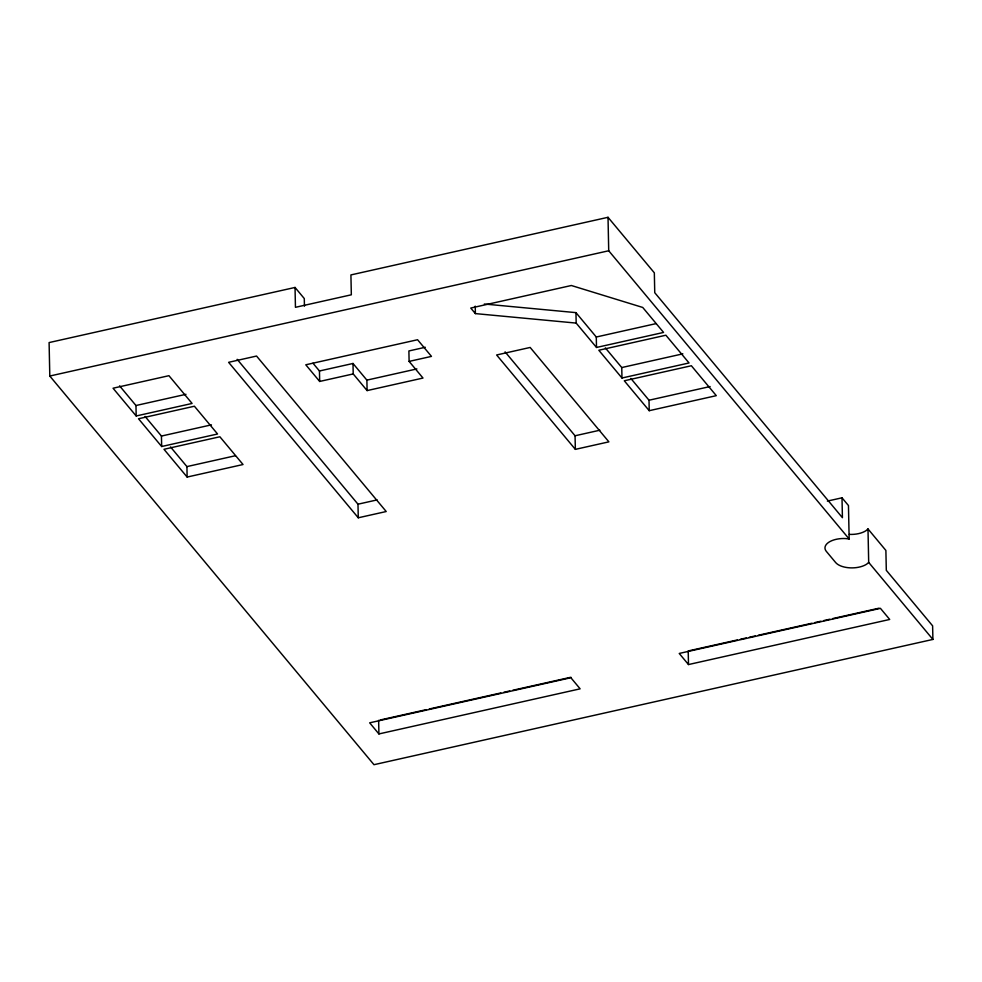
<?xml version="1.0" encoding="UTF-8"?>
<svg xmlns="http://www.w3.org/2000/svg" width="982" height="982" viewBox="0 0 982 982"><rect width="100%" height="100%" fill="white"/><g stroke="black" fill="none" stroke-linecap="round" stroke-linejoin="round"><path stroke-width="1.47" d="M304.445 306.2L304.285 298.553L295.03 287.456L49.1 342.571L49.8 376.032L373.982 764.696L932.9 639.429L932.618 625.841L886.304 570.321L885.887 550.448L867.99 528.942L866.087 530.624A18.155 9.133 -1.2 0 1 849.32 534.38M867.99 528.942L868.689 562.404L866.787 564.085A18.155 9.133 -1.2 0 1 835.621 562.514L826.353 551.405A18.155 9.133 -1.2 0 1 845.49 538.553L849.16 538.995L848.46 505.534L842.004 497.813L827.372 501.09M842.004 497.813L842.421 517.686L654.749 292.697L654.331 272.824L608.018 217.304L350.918 274.923L351.335 294.796L295.447 307.317L295.03 287.456M49.8 376.032L608.717 250.766L849.16 538.995M119.571 385.852L135.97 405.517L185.979 394.31M312.976 363.217L319.457 370.987L352.992 363.475L366.887 380.132L367.108 390.591L422.997 378.058L409.113 361.401L408.893 350.955L425.28 347.272M136.191 415.975L192.091 403.455L168.929 375.689L113.04 388.221L136.191 415.975L135.97 405.517M409.113 361.401L431.466 356.392L417.571 339.735L305.783 364.788L319.678 381.446L353.213 373.933L367.108 390.591M366.887 380.132L416.896 368.925M484.322 304.015L575.955 312.632L596.283 337.01L655.902 323.655M145.041 416.393L161.441 436.057L211.461 424.85M596.504 347.468L663.574 332.432L642.731 307.452L571.352 285.504L470.746 308.053L475.386 313.602L576.176 323.09L596.504 347.468L596.283 337.01M161.662 446.515L217.562 433.995L194.399 406.229L138.511 418.749L161.662 446.515L161.441 436.057M605.354 347.886L621.753 367.55L682.858 353.851M170.512 446.933L186.924 466.597L235.459 455.722M621.974 378.009L689.045 362.972L665.882 335.218L598.811 350.243L621.974 378.009L621.753 367.55M187.132 477.056L243.033 464.523L219.87 436.769L163.982 449.29L187.132 477.056L186.924 466.597M630.788 378.377L649.016 400.226L710.121 386.54M649.225 410.685L716.295 395.66L691.365 365.746L624.294 380.783L649.225 410.685L649.016 400.226M505.079 351.863L575.059 435.775L599.855 430.214M575.354 449.363L608.889 441.851L530.157 347.456L496.622 354.981L575.354 449.363L575.059 435.775M237.165 359.326L357.988 504.196L377.113 499.899M358.27 517.784L386.221 511.524L256.548 356.049L228.61 362.321L358.27 517.784L357.988 504.196M380.132 720.002L426.335 709.642M429.306 708.979L500.857 692.948M503.84 692.273L509.793 690.947M512.776 690.272L570.91 677.249M737.396 639.933L688.21 650.956L688.492 664.556L889.704 619.458L880.437 608.349L679.225 653.447L688.492 664.556M740.367 639.27L746.332 637.932M749.315 637.269L755.281 635.931M758.264 635.256L811.918 623.239M814.9 622.563L820.854 621.225M823.837 620.563L829.802 619.225M832.785 618.562L878.988 608.202M378.917 733.935L580.129 688.836L570.873 677.727L369.662 722.826L378.917 733.935L378.635 720.334M868.689 562.404L932.9 639.429M608.018 217.304L608.717 250.766M575.955 312.632L576.176 323.09M475.227 306.139L475.386 313.602M352.992 363.475L353.213 373.933M319.457 370.987L319.678 381.446"/></g></svg>
